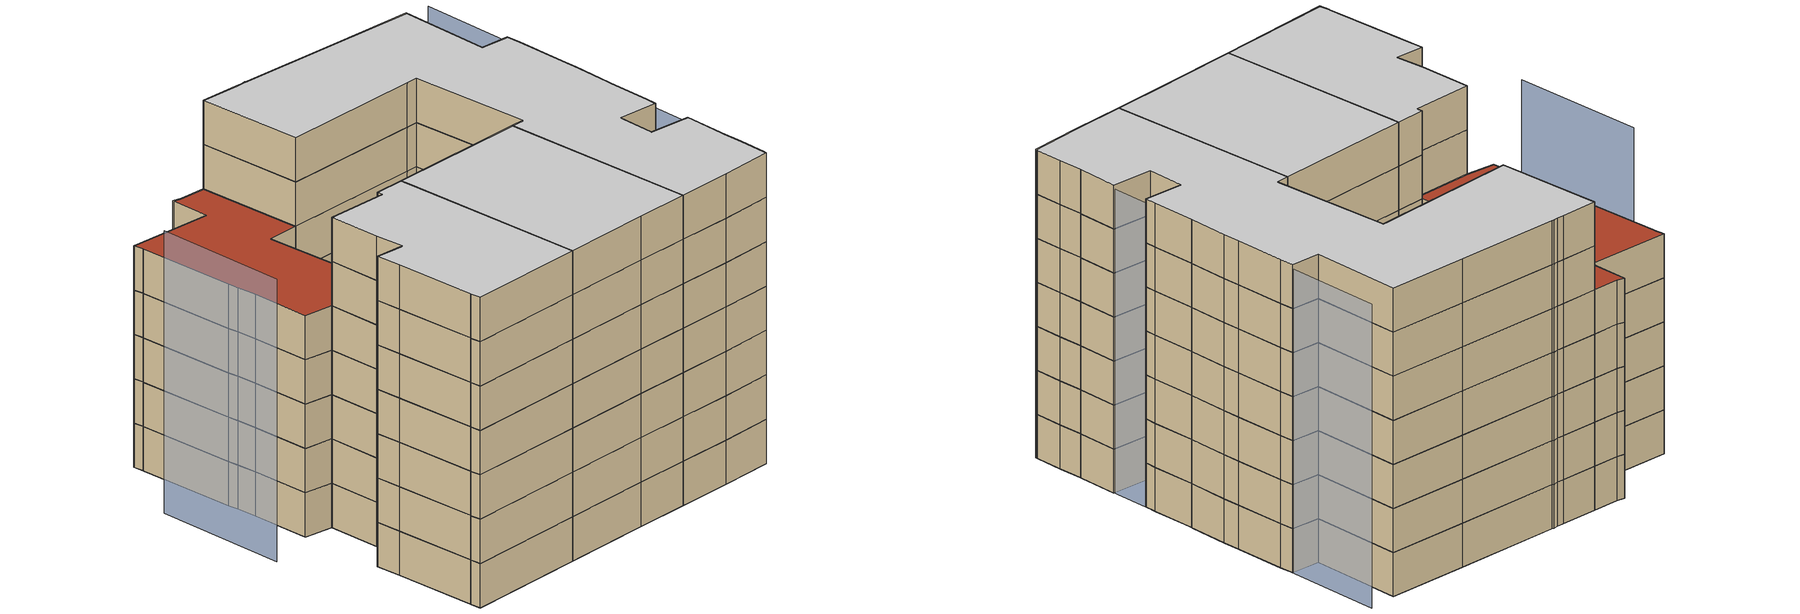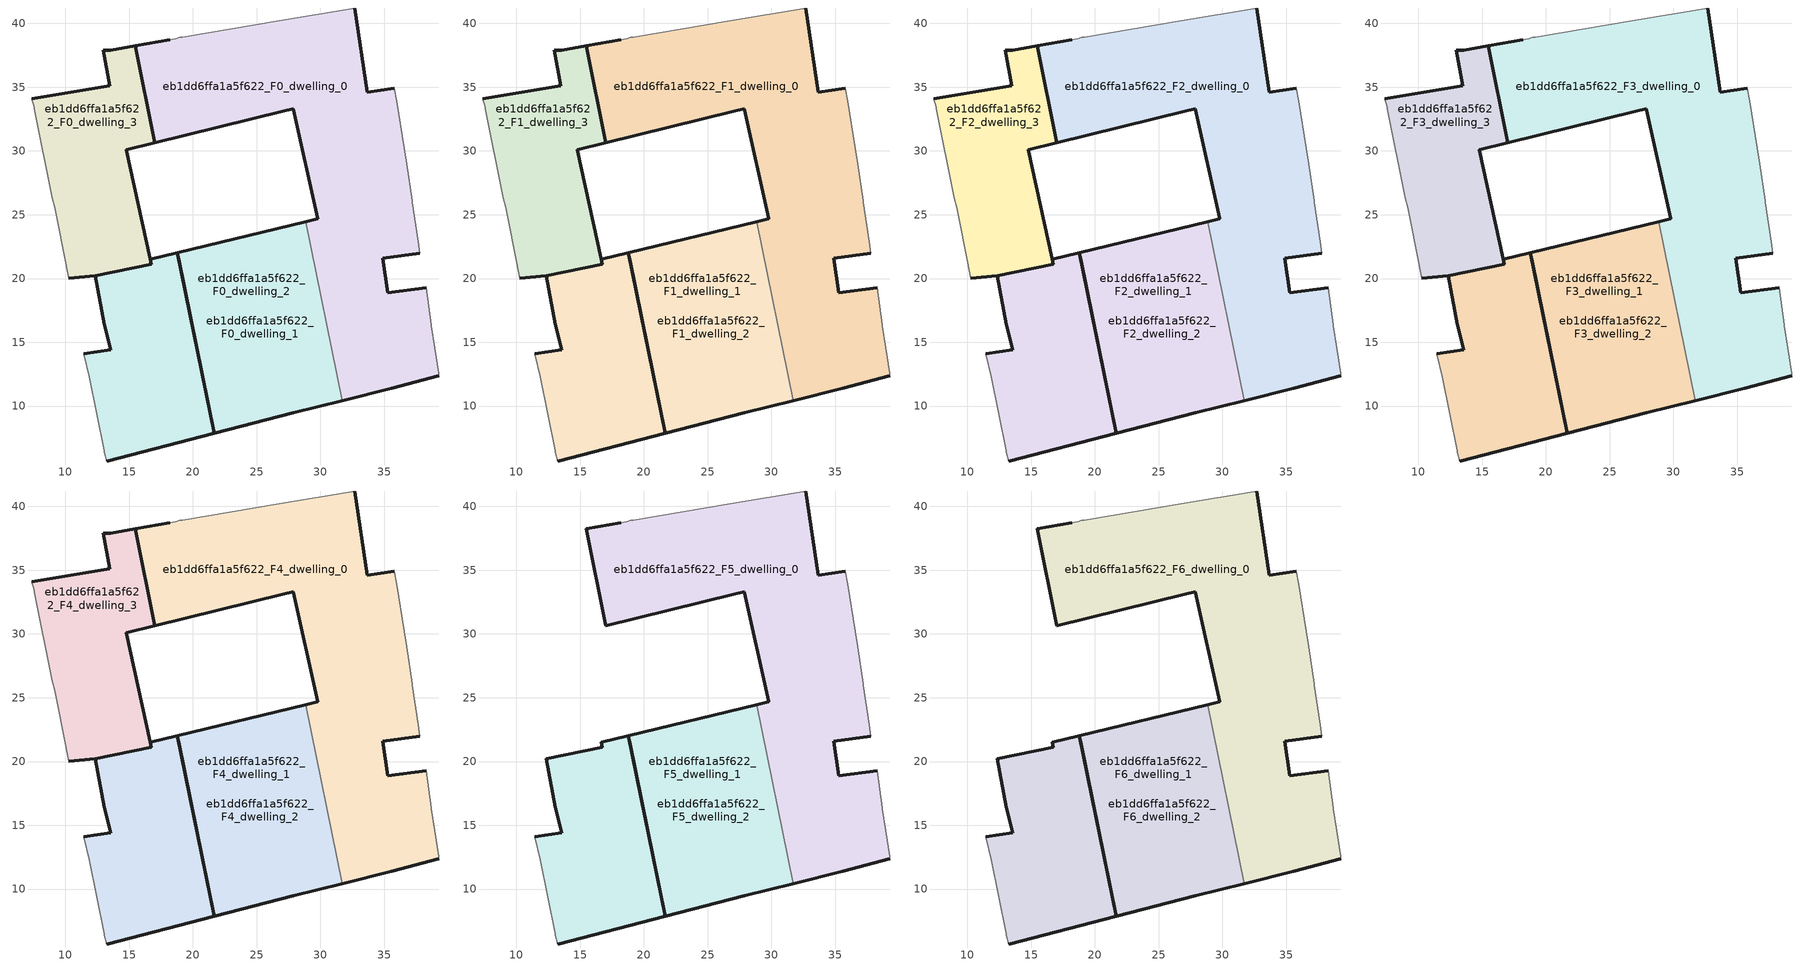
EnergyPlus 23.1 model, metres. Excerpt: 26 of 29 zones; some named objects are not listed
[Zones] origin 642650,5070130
eb1dd6ffa1a5f622_F0_dwelling_0
 floor ground (EU_floor_Construction): 39.28,12.39 39.28,12.59 38.98,14.59 38.68,16.29 38.68,16.39 38.28,19.29 35.28,18.89 34.88,21.6 37.78,22 37.68,22.9 37.18,26 37.18,26.1 36.78,29 36.58,30.2 35.98,33.9 35.79,34.91 33.68,34.61 32.68,41.21 26.78,40.21 19.17,38.91 18.97,38.91 18.67,38.81 18.17,38.71 15.46,38.24 17.02,30.66 27.06,33.11 27.88,33.31 29.78,24.7 28.83,24.47 31.71,10.43 35.58,11.39 z0
 wall outside (EU_wall_Construction): 37.78,22 34.88,21.6 35.28,18.89 38.28,19.29 / 39.28,12.39 35.58,11.39 31.71,10.43 / 28.83,24.47 29.78,24.7 27.88,33.31 27.06,33.11 17.02,30.66 15.46,38.24 18.17,38.71 / 32.68,41.21 33.68,34.61 35.79,34.91 z0:3
 wall adiabatic (EU_wall_Construction): 38.28,19.29 38.68,16.39 38.68,16.29 38.98,14.59 39.28,12.59 39.28,12.39 / 18.17,38.71 18.67,38.81 18.97,38.91 19.17,38.91 26.78,40.21 32.68,41.21 / 35.79,34.91 35.98,33.9 36.58,30.2 36.78,29 37.18,26.1 37.18,26 37.68,22.9 37.78,22 z0:3
 wall to eb1dd6ffa1a5f622_F0_dwelling_1 (EU_wall_Construction): 31.71,10.43 28.83,24.47 z0:3
eb1dd6ffa1a5f622_F0_dwelling_1
 floor ground (EU_floor_Construction): 31.71,10.43 28.83,24.47 18.78,22.02 18.88,21.54 21.68,7.88 27.87,9.49 z0; 21.68,7.88 18.88,21.54 18.78,22.02 z0; 21.68,7.88 18.78,22.02 16.67,21.5 16.75,21.1 12.36,20.2 13.06,16.4 13.56,14.4 11.46,14.1 11.86,12.3 13.06,6.49 13.06,6.39 13.26,5.69 z0
 wall outside (EU_wall_Construction): 31.71,10.43 27.87,9.49 21.68,7.88 18.79,22.02 28.83,24.47 z0:3
eb1dd6ffa1a5f622_F0_dwelling_2
 floor ground (EU_floor_Construction): 31.71,10.43 28.83,24.47 18.78,22.02 18.88,21.54 21.68,7.88 27.87,9.49 z0; 21.68,7.88 18.88,21.54 18.78,22.02 z0; 21.68,7.88 18.78,22.02 16.67,21.5 16.75,21.1 12.36,20.2 13.06,16.4 13.56,14.4 11.46,14.1 11.86,12.3 13.06,6.49 13.06,6.39 13.26,5.69 z0
 wall outside (EU_wall_Construction): 11.46,14.1 13.56,14.4 13.06,16.4 12.36,20.2 16.76,21.1 16.67,21.5 18.79,22.02 18.88,21.54 21.68,7.88 13.26,5.69 z0:3
 wall adiabatic (EU_wall_Construction): 13.26,5.69 13.06,6.39 13.06,6.49 11.86,12.3 11.46,14.1 z0:3
eb1dd6ffa1a5f622_F0_dwelling_3
 floor ground (EU_floor_Construction): 16.76,21.1 16.67,21.5 16.67,21.51 14.77,30.11 17.02,30.66 15.46,38.24 13.57,37.91 12.97,37.91 13.47,35.11 7.36,34.11 7.56,33.41 7.56,33.31 8.96,26.31 9.16,25.61 9.46,24.21 10.26,20 12.36,20.2 16.75,21.1 z0
 wall outside (EU_wall_Construction): 7.36,34.11 13.47,35.11 12.97,37.91 13.57,37.91 15.46,38.24 17.02,30.66 14.77,30.11 16.67,21.51 16.67,21.5 16.76,21.1 16.75,21.1 12.36,20.2 10.26,20 z0:3
 wall adiabatic (EU_wall_Construction): 10.26,20 9.46,24.21 9.16,25.61 8.96,26.31 7.56,33.31 7.56,33.41 7.36,34.11 z0:3
eb1dd6ffa1a5f622_F1_dwelling_0
 floor to eb1dd6ffa1a5f622_F0_dwelling_0 (EU_floor_Construction): 39.28,12.39 39.28,12.59 38.98,14.59 38.68,16.29 38.68,16.39 38.28,19.29 35.28,18.89 34.88,21.6 37.78,22 37.68,22.9 37.18,26 37.18,26.1 36.78,29 36.58,30.2 35.98,33.9 35.78,34.91 33.68,34.61 32.68,41.21 26.78,40.21 19.17,38.91 18.97,38.91 18.67,38.81 18.17,38.71 15.46,38.24 17.02,30.66 27.06,33.11 27.88,33.31 29.78,24.7 28.83,24.47 31.71,10.43 35.58,11.39 z3
 wall outside (EU_wall_Construction): 37.78,22 34.88,21.6 35.28,18.89 38.28,19.29 / 39.28,12.39 35.58,11.39 31.71,10.43 / 28.83,24.47 29.78,24.7 27.88,33.31 27.06,33.11 17.02,30.66 15.46,38.24 18.17,38.71 / 32.68,41.21 33.68,34.61 35.79,34.91 z3:6
 wall adiabatic (EU_wall_Construction): 38.28,19.29 38.68,16.39 38.68,16.29 38.98,14.59 39.28,12.59 39.28,12.39 / 18.17,38.71 18.67,38.81 18.97,38.91 19.17,38.91 26.78,40.21 32.68,41.21 / 35.79,34.91 35.98,33.9 36.58,30.2 36.78,29 37.18,26.1 37.18,26 37.68,22.9 37.78,22 z3:6
 wall to eb1dd6ffa1a5f622_F1_dwelling_1 (EU_wall_Construction): 31.71,10.43 28.83,24.47 z3:6
eb1dd6ffa1a5f622_F1_dwelling_1
 floor outside (EU_floor_Construction): 31.71,10.43 28.83,24.47 18.78,22.02 18.88,21.54 21.68,7.88 27.87,9.49 z3; 21.68,7.88 18.78,22.02 16.67,21.5 16.75,21.1 12.36,20.2 13.06,16.4 13.56,14.4 11.46,14.1 11.86,12.3 13.06,6.49 13.06,6.39 13.26,5.69 z3; 21.68,7.88 18.88,21.54 18.78,22.02 z3
 wall outside (EU_wall_Construction): 31.71,10.43 27.87,9.49 21.68,7.88 18.79,22.02 28.83,24.47 z3:6
eb1dd6ffa1a5f622_F1_dwelling_2
 floor to eb1dd6ffa1a5f622_F0_dwelling_2 (EU_floor_Construction): 31.71,10.43 28.83,24.47 18.78,22.02 18.88,21.54 21.68,7.88 27.87,9.49 z3; 21.68,7.88 18.88,21.54 18.78,22.02 z3; 21.68,7.88 18.78,22.02 16.67,21.5 16.75,21.1 12.36,20.2 13.06,16.4 13.56,14.4 11.46,14.1 11.86,12.3 13.06,6.49 13.06,6.39 13.26,5.69 z3
 wall outside (EU_wall_Construction): 11.46,14.1 13.56,14.4 13.06,16.4 12.36,20.2 16.76,21.1 16.67,21.5 18.79,22.02 18.88,21.54 21.68,7.88 13.26,5.69 z3:6
 wall adiabatic (EU_wall_Construction): 13.26,5.69 13.06,6.39 13.06,6.49 11.86,12.3 11.46,14.1 z3:6
eb1dd6ffa1a5f622_F1_dwelling_3
 floor to eb1dd6ffa1a5f622_F0_dwelling_3 (EU_floor_Construction): 16.67,21.5 16.67,21.51 14.77,30.11 17.02,30.66 15.46,38.24 13.57,37.91 12.97,37.91 13.47,35.11 7.36,34.11 7.56,33.41 7.56,33.31 8.96,26.31 9.16,25.61 9.46,24.21 10.26,20 12.36,20.2 16.75,21.1 z3
 wall outside (EU_wall_Construction): 7.36,34.11 13.47,35.11 12.97,37.91 13.57,37.91 15.46,38.24 17.02,30.66 14.77,30.11 16.67,21.51 16.67,21.5 16.76,21.1 16.75,21.1 12.36,20.2 10.26,20 z3:6
 wall adiabatic (EU_wall_Construction): 10.26,20 9.46,24.21 9.16,25.61 8.96,26.31 7.56,33.31 7.56,33.41 7.36,34.11 z3:6
eb1dd6ffa1a5f622_F2_dwelling_0
 floor to eb1dd6ffa1a5f622_F1_dwelling_0 (EU_floor_Construction): 39.28,12.39 39.28,12.59 38.98,14.59 38.68,16.29 38.68,16.39 38.28,19.29 35.28,18.89 34.88,21.6 37.78,22 37.68,22.9 37.18,26 37.18,26.1 36.78,29 36.58,30.2 35.98,33.9 35.78,34.91 33.68,34.61 32.68,41.21 26.78,40.21 19.17,38.91 18.97,38.91 18.67,38.81 18.17,38.71 15.46,38.24 17.02,30.66 27.06,33.11 27.88,33.31 29.78,24.7 28.83,24.47 31.71,10.43 35.58,11.39 z6
 wall outside (EU_wall_Construction): 37.78,22 34.88,21.6 35.28,18.89 38.28,19.29 / 39.28,12.39 35.58,11.39 31.71,10.43 / 28.83,24.47 29.78,24.7 27.88,33.31 27.06,33.11 17.02,30.66 15.46,38.24 18.17,38.71 / 32.68,41.21 33.68,34.61 35.79,34.91 z6:9
 wall adiabatic (EU_wall_Construction): 38.28,19.29 38.68,16.39 38.68,16.29 38.98,14.59 39.28,12.59 39.28,12.39 / 18.17,38.71 18.67,38.81 18.97,38.91 19.17,38.91 26.78,40.21 32.68,41.21 / 35.79,34.91 35.98,33.9 36.58,30.2 36.78,29 37.18,26.1 37.18,26 37.68,22.9 37.78,22 z6:9
 wall to eb1dd6ffa1a5f622_F2_dwelling_1 (EU_wall_Construction): 31.71,10.43 28.83,24.47 z6:9
eb1dd6ffa1a5f622_F2_dwelling_1
 floor outside (EU_floor_Construction): 31.71,10.43 28.83,24.47 18.78,22.02 18.88,21.54 21.68,7.88 27.87,9.49 z6; 21.68,7.88 18.78,22.02 16.67,21.5 16.75,21.1 12.36,20.2 13.06,16.4 13.56,14.4 11.46,14.1 11.86,12.3 13.06,6.49 13.06,6.39 13.26,5.69 z6; 21.68,7.88 18.88,21.54 18.78,22.02 z6
 wall outside (EU_wall_Construction): 31.71,10.43 27.87,9.49 21.68,7.88 18.79,22.02 28.83,24.47 z6:9
eb1dd6ffa1a5f622_F2_dwelling_2
 floor to eb1dd6ffa1a5f622_F1_dwelling_2 (EU_floor_Construction): 31.71,10.43 28.83,24.47 18.78,22.02 18.88,21.54 21.68,7.88 27.87,9.49 z6; 21.68,7.88 18.88,21.54 18.78,22.02 z6; 21.68,7.88 18.78,22.02 16.67,21.5 16.75,21.1 12.36,20.2 13.06,16.4 13.56,14.4 11.46,14.1 11.86,12.3 13.06,6.49 13.06,6.39 13.26,5.69 z6
 wall outside (EU_wall_Construction): 11.46,14.1 13.56,14.4 13.06,16.4 12.36,20.2 16.76,21.1 16.67,21.5 18.79,22.02 18.88,21.54 21.68,7.88 13.26,5.69 z6:9
 wall adiabatic (EU_wall_Construction): 13.26,5.69 13.06,6.39 13.06,6.49 11.86,12.3 11.46,14.1 z6:9
eb1dd6ffa1a5f622_F2_dwelling_3
 floor to eb1dd6ffa1a5f622_F1_dwelling_3 (EU_floor_Construction): 16.67,21.5 16.67,21.51 14.77,30.11 17.02,30.66 15.46,38.24 13.57,37.91 12.97,37.91 13.47,35.11 7.36,34.11 7.56,33.41 7.56,33.31 8.96,26.31 9.16,25.61 9.46,24.21 10.26,20 12.36,20.2 16.75,21.1 z6
 wall outside (EU_wall_Construction): 7.36,34.11 13.47,35.11 12.97,37.91 13.57,37.91 15.46,38.24 17.02,30.66 14.77,30.11 16.67,21.51 16.67,21.5 16.76,21.1 16.75,21.1 12.36,20.2 10.26,20 z6:9
 wall adiabatic (EU_wall_Construction): 10.26,20 9.46,24.21 9.16,25.61 8.96,26.31 7.56,33.31 7.56,33.41 7.36,34.11 z6:9
eb1dd6ffa1a5f622_F3_dwelling_0
 floor to eb1dd6ffa1a5f622_F2_dwelling_0 (EU_floor_Construction): 39.28,12.39 39.28,12.59 38.98,14.59 38.68,16.29 38.68,16.39 38.28,19.29 35.28,18.89 34.88,21.6 37.78,22 37.68,22.9 37.18,26 37.18,26.1 36.78,29 36.58,30.2 35.98,33.9 35.78,34.91 33.68,34.61 32.68,41.21 26.78,40.21 19.17,38.91 18.97,38.91 18.67,38.81 18.17,38.71 15.46,38.24 17.02,30.66 27.06,33.11 27.88,33.31 29.78,24.7 28.83,24.47 31.71,10.43 35.58,11.39 z9
 wall outside (EU_wall_Construction): 37.78,22 34.88,21.6 35.28,18.89 38.28,19.29 / 39.28,12.39 35.58,11.39 31.71,10.43 / 28.83,24.47 29.78,24.7 27.88,33.31 27.06,33.11 17.02,30.66 15.46,38.24 18.17,38.71 / 32.68,41.21 33.68,34.61 35.79,34.91 z9:12
 wall adiabatic (EU_wall_Construction): 38.28,19.29 38.68,16.39 38.68,16.29 38.98,14.59 39.28,12.59 39.28,12.39 / 18.17,38.71 18.67,38.81 18.97,38.91 19.17,38.91 26.78,40.21 32.68,41.21 / 35.79,34.91 35.98,33.9 36.58,30.2 36.78,29 37.18,26.1 37.18,26 37.68,22.9 37.78,22 z9:12
 wall to eb1dd6ffa1a5f622_F3_dwelling_1 (EU_wall_Construction): 31.71,10.43 28.83,24.47 z9:12
eb1dd6ffa1a5f622_F3_dwelling_1
 floor outside (EU_floor_Construction): 31.71,10.43 28.83,24.47 18.78,22.02 18.88,21.54 21.68,7.88 27.87,9.49 z9; 21.68,7.88 18.78,22.02 16.67,21.5 16.75,21.1 12.36,20.2 13.06,16.4 13.56,14.4 11.46,14.1 11.86,12.3 13.06,6.49 13.06,6.39 13.26,5.69 z9; 21.68,7.88 18.88,21.54 18.78,22.02 z9
 wall outside (EU_wall_Construction): 31.71,10.43 27.87,9.49 21.68,7.88 18.79,22.02 28.83,24.47 z9:12
eb1dd6ffa1a5f622_F3_dwelling_2
 floor to eb1dd6ffa1a5f622_F2_dwelling_2 (EU_floor_Construction): 31.71,10.43 28.83,24.47 18.78,22.02 18.88,21.54 21.68,7.88 27.87,9.49 z9; 21.68,7.88 18.88,21.54 18.78,22.02 z9; 21.68,7.88 18.78,22.02 16.67,21.5 16.75,21.1 12.36,20.2 13.06,16.4 13.56,14.4 11.46,14.1 11.86,12.3 13.06,6.49 13.06,6.39 13.26,5.69 z9
 wall outside (EU_wall_Construction): 11.46,14.1 13.56,14.4 13.06,16.4 12.36,20.2 16.76,21.1 16.67,21.5 18.79,22.02 18.88,21.54 21.68,7.88 13.26,5.69 z9:12
 wall adiabatic (EU_wall_Construction): 13.26,5.69 13.06,6.39 13.06,6.49 11.86,12.3 11.46,14.1 z9:12
eb1dd6ffa1a5f622_F3_dwelling_3
 floor to eb1dd6ffa1a5f622_F2_dwelling_3 (EU_floor_Construction): 16.67,21.5 16.67,21.51 14.77,30.11 17.02,30.66 15.46,38.24 13.57,37.91 12.97,37.91 13.47,35.11 7.36,34.11 7.56,33.41 7.56,33.31 8.96,26.31 9.16,25.61 9.46,24.21 10.26,20 12.36,20.2 16.75,21.1 z9
 wall outside (EU_wall_Construction): 7.36,34.11 13.47,35.11 12.97,37.91 13.57,37.91 15.46,38.24 17.02,30.66 14.77,30.11 16.67,21.51 16.67,21.5 16.76,21.1 16.75,21.1 12.36,20.2 10.26,20 z9:12
 wall adiabatic (EU_wall_Construction): 10.26,20 9.46,24.21 9.16,25.61 8.96,26.31 7.56,33.31 7.56,33.41 7.36,34.11 z9:12
eb1dd6ffa1a5f622_F4_dwelling_0
 floor to eb1dd6ffa1a5f622_F3_dwelling_0 (EU_floor_Construction): 39.28,12.39 39.28,12.59 38.98,14.59 38.68,16.29 38.68,16.39 38.28,19.29 35.28,18.89 34.88,21.6 37.78,22 37.68,22.9 37.18,26 37.18,26.1 36.78,29 36.58,30.2 35.98,33.9 35.78,34.91 33.68,34.61 32.68,41.21 26.78,40.21 19.17,38.91 18.97,38.91 18.67,38.81 18.17,38.71 15.46,38.24 17.02,30.66 27.06,33.11 27.88,33.31 29.78,24.7 28.83,24.47 31.71,10.43 35.58,11.39 z12
 wall outside (EU_wall_Construction): 37.78,22 34.88,21.6 35.28,18.89 38.28,19.29 / 39.28,12.39 35.58,11.39 31.71,10.43 / 28.83,24.47 29.78,24.7 27.88,33.31 27.06,33.11 17.02,30.66 15.46,38.24 18.17,38.71 / 32.68,41.21 33.68,34.61 35.79,34.91 z12:15
 wall adiabatic (EU_wall_Construction): 38.28,19.29 38.68,16.39 38.68,16.29 38.98,14.59 39.28,12.59 39.28,12.39 / 18.17,38.71 18.67,38.81 18.97,38.91 19.17,38.91 26.78,40.21 32.68,41.21 / 35.79,34.91 35.98,33.9 36.58,30.2 36.78,29 37.18,26.1 37.18,26 37.68,22.9 37.78,22 z12:15
 wall to eb1dd6ffa1a5f622_F4_dwelling_1 (EU_wall_Construction): 31.71,10.43 28.83,24.47 z12:15
eb1dd6ffa1a5f622_F4_dwelling_1
 floor outside (EU_floor_Construction): 31.71,10.43 28.83,24.47 18.78,22.02 18.88,21.54 21.68,7.88 27.87,9.49 z12; 21.68,7.88 18.78,22.02 16.67,21.5 16.75,21.1 12.36,20.2 13.06,16.4 13.56,14.4 11.46,14.1 11.86,12.3 13.06,6.49 13.06,6.39 13.26,5.69 z12; 21.68,7.88 18.88,21.54 18.78,22.02 z12
 wall outside (EU_wall_Construction): 31.71,10.43 27.87,9.49 21.68,7.88 18.79,22.02 28.83,24.47 z12:15
eb1dd6ffa1a5f622_F4_dwelling_2
 floor to eb1dd6ffa1a5f622_F3_dwelling_2 (EU_floor_Construction): 31.71,10.43 28.83,24.47 18.78,22.02 18.88,21.54 21.68,7.88 27.87,9.49 z12; 21.68,7.88 18.88,21.54 18.78,22.02 z12; 21.68,7.88 18.78,22.02 16.67,21.5 16.75,21.1 12.36,20.2 13.06,16.4 13.56,14.4 11.46,14.1 11.86,12.3 13.06,6.49 13.06,6.39 13.26,5.69 z12
 wall outside (EU_wall_Construction): 11.46,14.1 13.56,14.4 13.06,16.4 12.36,20.2 16.76,21.1 16.67,21.5 18.79,22.02 18.88,21.54 21.68,7.88 13.26,5.69 z12:15
 wall adiabatic (EU_wall_Construction): 13.26,5.69 13.06,6.39 13.06,6.49 11.86,12.3 11.46,14.1 z12:15
eb1dd6ffa1a5f622_F4_dwelling_3
 floor to eb1dd6ffa1a5f622_F3_dwelling_3 (EU_floor_Construction): 16.67,21.5 16.67,21.51 14.77,30.11 17.02,30.66 15.46,38.24 13.57,37.91 12.97,37.91 13.47,35.11 7.36,34.11 7.56,33.41 7.56,33.31 8.96,26.31 9.16,25.61 9.46,24.21 10.26,20 12.36,20.2 16.75,21.1 z12
 wall outside (EU_wall_Construction): 7.36,34.11 13.47,35.11 12.97,37.91 13.57,37.91 15.46,38.24 17.02,30.66 14.77,30.11 16.67,21.51 16.67,21.5 16.76,21.1 16.75,21.1 12.36,20.2 10.26,20 z12:15
 wall adiabatic (EU_wall_Construction): 10.26,20 9.46,24.21 9.16,25.61 8.96,26.31 7.56,33.31 7.56,33.41 7.36,34.11 z12:15
 roof outside (EU_roof_Construction): 15.46,38.24 17.02,30.66 14.77,30.11 16.67,21.51 16.67,21.5 16.76,21.1 16.75,21.1 12.36,20.2 10.26,20 9.46,24.21 9.16,25.61 8.96,26.31 7.56,33.31 7.56,33.41 7.36,34.11 13.47,35.11 12.97,37.91 13.57,37.91 z15
eb1dd6ffa1a5f622_F5_dwelling_0
 floor to eb1dd6ffa1a5f622_F4_dwelling_0 (EU_floor_Construction): 39.28,12.39 39.28,12.59 38.98,14.59 38.68,16.29 38.68,16.39 38.28,19.29 35.28,18.89 34.88,21.6 37.78,22 37.68,22.9 37.18,26 37.18,26.1 36.78,29 36.58,30.2 35.98,33.9 35.78,34.91 33.68,34.61 32.68,41.21 26.78,40.21 19.17,38.91 18.97,38.91 18.67,38.81 18.17,38.71 15.46,38.24 17.02,30.66 27.06,33.11 27.88,33.31 29.78,24.7 28.83,24.47 31.71,10.43 35.58,11.39 z15
 wall outside (EU_wall_Construction): 37.78,22 34.88,21.6 35.28,18.89 38.28,19.29 / 39.28,12.39 35.58,11.39 31.71,10.43 / 28.83,24.47 29.78,24.7 27.88,33.31 27.06,33.11 17.02,30.66 15.46,38.24 18.17,38.71 / 32.68,41.21 33.68,34.61 35.79,34.91 z15:18
 wall adiabatic (EU_wall_Construction): 38.28,19.29 38.68,16.39 38.68,16.29 38.98,14.59 39.28,12.59 39.28,12.39 / 18.17,38.71 18.67,38.81 18.97,38.91 19.17,38.91 26.78,40.21 32.68,41.21 / 35.79,34.91 35.98,33.9 36.58,30.2 36.78,29 37.18,26.1 37.18,26 37.68,22.9 37.78,22 z15:18
 wall to eb1dd6ffa1a5f622_F5_dwelling_1 (EU_wall_Construction): 31.71,10.43 28.83,24.47 z15:18
eb1dd6ffa1a5f622_F5_dwelling_1
 floor outside (EU_floor_Construction): 31.71,10.43 28.83,24.47 18.78,22.02 18.88,21.54 21.68,7.88 27.87,9.49 z15; 21.68,7.88 18.78,22.02 16.67,21.5 16.75,21.1 12.36,20.2 13.06,16.4 13.56,14.4 11.46,14.1 11.86,12.3 13.06,6.49 13.06,6.39 13.26,5.69 z15; 21.68,7.88 18.88,21.54 18.78,22.02 z15
 wall outside (EU_wall_Construction): 31.71,10.43 27.87,9.49 21.68,7.88 18.79,22.02 28.83,24.47 z15:18
eb1dd6ffa1a5f622_F5_dwelling_2
 floor to eb1dd6ffa1a5f622_F4_dwelling_2 (EU_floor_Construction): 31.71,10.43 28.83,24.47 18.78,22.02 18.88,21.54 21.68,7.88 27.87,9.49 z15; 21.68,7.88 18.88,21.54 18.78,22.02 z15; 21.68,7.88 18.78,22.02 16.67,21.5 16.75,21.1 12.36,20.2 13.06,16.4 13.56,14.4 11.46,14.1 11.86,12.3 13.06,6.49 13.06,6.39 13.26,5.69 z15
 wall outside (EU_wall_Construction): 11.46,14.1 13.56,14.4 13.06,16.4 12.36,20.2 16.76,21.1 16.67,21.5 18.79,22.02 18.88,21.54 21.68,7.88 13.26,5.69 z15:18
 wall adiabatic (EU_wall_Construction): 13.26,5.69 13.06,6.39 13.06,6.49 11.86,12.3 11.46,14.1 z15:18
eb1dd6ffa1a5f622_F6_dwelling_0
 floor to eb1dd6ffa1a5f622_F5_dwelling_0 (EU_floor_Construction): 39.28,12.39 39.28,12.59 38.98,14.59 38.68,16.29 38.68,16.39 38.28,19.29 35.28,18.89 34.88,21.6 37.78,22 37.68,22.9 37.18,26 37.18,26.1 36.78,29 36.58,30.2 35.98,33.9 35.78,34.91 33.68,34.61 32.68,41.21 26.78,40.21 19.17,38.91 18.97,38.91 18.67,38.81 18.17,38.71 15.46,38.24 17.02,30.66 27.06,33.11 27.88,33.31 29.78,24.7 28.83,24.47 31.71,10.43 35.58,11.39 z18
 wall outside (EU_wall_Construction): 37.78,22 34.88,21.6 35.28,18.89 38.28,19.29 / 39.28,12.39 35.58,11.39 31.71,10.43 / 28.83,24.47 29.78,24.7 27.88,33.31 27.06,33.11 17.02,30.66 15.46,38.24 18.17,38.71 / 32.68,41.21 33.68,34.61 35.79,34.91 z18:21
 wall adiabatic (EU_wall_Construction): 38.28,19.29 38.68,16.39 38.68,16.29 38.98,14.59 39.28,12.59 39.28,12.39 / 18.17,38.71 18.67,38.81 18.97,38.91 19.17,38.91 26.78,40.21 32.68,41.21 / 35.79,34.91 35.98,33.9 36.58,30.2 36.78,29 37.18,26.1 37.18,26 37.68,22.9 37.78,22 z18:21
 wall to eb1dd6ffa1a5f622_F6_dwelling_1 (EU_wall_Construction): 31.71,10.43 28.83,24.47 z18:21
 ceiling to eb1dd6ffa1a5f622_F7_dwelling_0 (EU_floor_Construction): 32.68,41.21 33.68,34.61 35.78,34.91 35.98,33.9 36.58,30.2 36.78,29 37.18,26.1 37.18,26 37.68,22.9 37.78,22 34.88,21.6 35.28,18.89 38.28,19.29 38.68,16.39 38.68,16.29 38.98,14.59 39.28,12.59 39.28,12.39 35.58,11.39 31.71,10.43 28.83,24.47 29.78,24.7 27.88,33.31 27.06,33.11 17.02,30.66 15.46,38.24 18.17,38.71 18.67,38.81 18.97,38.91 19.17,38.91 26.78,40.21 z21
eb1dd6ffa1a5f622_F6_dwelling_1
 floor outside (EU_floor_Construction): 31.71,10.43 28.83,24.47 18.78,22.02 18.88,21.54 21.68,7.88 27.87,9.49 z18; 21.68,7.88 18.78,22.02 16.67,21.5 16.75,21.1 12.36,20.2 13.06,16.4 13.56,14.4 11.46,14.1 11.86,12.3 13.06,6.49 13.06,6.39 13.26,5.69 z18; 21.68,7.88 18.88,21.54 18.78,22.02 z18
 wall outside (EU_wall_Construction): 31.71,10.43 27.87,9.49 21.68,7.88 18.79,22.02 28.83,24.47 z18:21
 ceiling to eb1dd6ffa1a5f622_F7_dwelling_2 (EU_floor_Construction): 18.88,21.54 21.68,7.88 18.78,22.02 z21; 18.78,22.02 21.68,7.88 13.26,5.69 13.06,6.39 13.06,6.49 11.86,12.3 11.46,14.1 13.56,14.4 13.06,16.4 12.36,20.2 16.75,21.1 16.67,21.5 z21; 28.83,24.47 31.71,10.43 27.87,9.49 21.68,7.88 18.88,21.54 18.78,22.02 z21
eb1dd6ffa1a5f622_F6_dwelling_2
 floor to eb1dd6ffa1a5f622_F5_dwelling_2 (EU_floor_Construction): 31.71,10.43 28.83,24.47 18.78,22.02 18.88,21.54 21.68,7.88 27.87,9.49 z18; 21.68,7.88 18.88,21.54 18.78,22.02 z18; 21.68,7.88 18.78,22.02 16.67,21.5 16.75,21.1 12.36,20.2 13.06,16.4 13.56,14.4 11.46,14.1 11.86,12.3 13.06,6.49 13.06,6.39 13.26,5.69 z18
 wall outside (EU_wall_Construction): 11.46,14.1 13.56,14.4 13.06,16.4 12.36,20.2 16.76,21.1 16.67,21.5 18.79,22.02 18.88,21.54 21.68,7.88 13.26,5.69 z18:21
 wall adiabatic (EU_wall_Construction): 13.26,5.69 13.06,6.39 13.06,6.49 11.86,12.3 11.46,14.1 z18:21
 ceiling to eb1dd6ffa1a5f622_F7_dwelling_2 (EU_floor_Construction): 18.88,21.54 21.68,7.88 18.78,22.02 z21; 18.78,22.02 21.68,7.88 13.26,5.69 13.06,6.39 13.06,6.49 11.86,12.3 11.46,14.1 13.56,14.4 13.06,16.4 12.36,20.2 16.75,21.1 16.67,21.5 z21; 28.83,24.47 31.71,10.43 27.87,9.49 21.68,7.88 18.88,21.54 18.78,22.02 z21
shading: 5.17,27.75 6.87,18.19 z0:19.1; 39.28,12.39 34.7,41.77 z0:20.7
[Building]
EU S2 Campaign: North Axis=0; Terrain=City; Solar Distribution=FullExterior
[Site:Location]
Lyon-Bron: Latitude=45.75; Longitude=5; Time Zone=1; Elevation=198
[SizingPeriod:WeatherFileDays]
AnnualSizingPeriod: Begin Month=1; Begin Day of Month=1; End Month=12; End Day of Month=31; Day of Week for Start Day=Monday; Use Weather File Daylight Saving Period=No; Use Weather File Rain and Snow Indicators=No
[MATERIAL]
EU_InternalMass_Material: Roughness=MediumRough; Thickness=0.1; Conductivity=1; Density=1800; Specific Heat=900; Thermal Absorptance=0.9; Solar Absorptance=0.7; Visible Absorptance=0.7
[MATERIAL:NOMASS] Roughness=MediumRough; Thermal Absorptance=0.9; Solar Absorptance=0.7; Visible Absorptance=0.7
Name | Thermal Resistance
EU_wall_NoMass | 0.776494
EU_roof_NoMass | 0.486893
EU_floor_NoMass | 0.421597
[CONSTRUCTION]
EU_wall_Construction: EU_wall_NoMass
EU_roof_Construction: EU_roof_NoMass
EU_floor_Construction: EU_floor_NoMass
EU_InternalMass_Construction: EU_InternalMass_Material
[ZONE] Type=1; Multiplier=1; Ceiling Height=autocalculate; Floor Area=autocalculate; Part of Total Floor Area=Yes
Name | Volume
eb1dd6ffa1a5f622_F0_dwelling_0 | 904.759
eb1dd6ffa1a5f622_F1_dwelling_0; eb1dd6ffa1a5f622_F2_dwelling_0; eb1dd6ffa1a5f622_F3_dwelling_0; eb1dd6ffa1a5f622_F4_dwelling_0; eb1dd6ffa1a5f622_F5_dwelling_0; eb1dd6ffa1a5f622_F6_dwelling_0 | 904.757
eb1dd6ffa1a5f622_F0_dwelling_1; eb1dd6ffa1a5f622_F1_dwelling_1; eb1dd6ffa1a5f622_F2_dwelling_1; eb1dd6ffa1a5f622_F3_dwelling_1; eb1dd6ffa1a5f622_F4_dwelling_1; eb1dd6ffa1a5f622_F5_dwelling_1; eb1dd6ffa1a5f622_F6_dwelling_1; eb1dd6ffa1a5f622_F0_dwelling_2; eb1dd6ffa1a5f622_F1_dwelling_2; eb1dd6ffa1a5f622_F2_dwelling_2; eb1dd6ffa1a5f622_F3_dwelling_2; eb1dd6ffa1a5f622_F4_dwelling_2; eb1dd6ffa1a5f622_F5_dwelling_2; eb1dd6ffa1a5f622_F6_dwelling_2 | 783.579
eb1dd6ffa1a5f622_F0_dwelling_3 | 336.864
eb1dd6ffa1a5f622_F1_dwelling_3; eb1dd6ffa1a5f622_F2_dwelling_3; eb1dd6ffa1a5f622_F3_dwelling_3; eb1dd6ffa1a5f622_F4_dwelling_3 | 336.866
[INTERNALMASS] Construction=EU_InternalMass_Construction
Name | Zone or ZoneList | Surface Area
eb1dd6ffa1a5f622_F0_dwelling_0_EU_InternalMass | eb1dd6ffa1a5f622_F0_dwelling_0 | 301.586
eb1dd6ffa1a5f622_F0_dwelling_1_EU_InternalMass | eb1dd6ffa1a5f622_F0_dwelling_1 | 148.459
eb1dd6ffa1a5f622_F0_dwelling_2_EU_InternalMass | eb1dd6ffa1a5f622_F0_dwelling_2 | 112.738
eb1dd6ffa1a5f622_F0_dwelling_3_EU_InternalMass | eb1dd6ffa1a5f622_F0_dwelling_3 | 112.288
eb1dd6ffa1a5f622_F1_dwelling_0_EU_InternalMass | eb1dd6ffa1a5f622_F1_dwelling_0 | 301.586
eb1dd6ffa1a5f622_F1_dwelling_1_EU_InternalMass | eb1dd6ffa1a5f622_F1_dwelling_1 | 148.459
eb1dd6ffa1a5f622_F1_dwelling_2_EU_InternalMass | eb1dd6ffa1a5f622_F1_dwelling_2 | 112.738
eb1dd6ffa1a5f622_F1_dwelling_3_EU_InternalMass | eb1dd6ffa1a5f622_F1_dwelling_3 | 112.288
eb1dd6ffa1a5f622_F2_dwelling_0_EU_InternalMass | eb1dd6ffa1a5f622_F2_dwelling_0 | 301.586
eb1dd6ffa1a5f622_F2_dwelling_1_EU_InternalMass | eb1dd6ffa1a5f622_F2_dwelling_1 | 148.459
eb1dd6ffa1a5f622_F2_dwelling_2_EU_InternalMass | eb1dd6ffa1a5f622_F2_dwelling_2 | 112.738
eb1dd6ffa1a5f622_F2_dwelling_3_EU_InternalMass | eb1dd6ffa1a5f622_F2_dwelling_3 | 112.288
eb1dd6ffa1a5f622_F3_dwelling_0_EU_InternalMass | eb1dd6ffa1a5f622_F3_dwelling_0 | 301.586
eb1dd6ffa1a5f622_F3_dwelling_1_EU_InternalMass | eb1dd6ffa1a5f622_F3_dwelling_1 | 148.459
eb1dd6ffa1a5f622_F3_dwelling_2_EU_InternalMass | eb1dd6ffa1a5f622_F3_dwelling_2 | 112.738
eb1dd6ffa1a5f622_F3_dwelling_3_EU_InternalMass | eb1dd6ffa1a5f622_F3_dwelling_3 | 112.288
eb1dd6ffa1a5f622_F4_dwelling_0_EU_InternalMass | eb1dd6ffa1a5f622_F4_dwelling_0 | 301.586
eb1dd6ffa1a5f622_F4_dwelling_1_EU_InternalMass | eb1dd6ffa1a5f622_F4_dwelling_1 | 148.459
eb1dd6ffa1a5f622_F4_dwelling_2_EU_InternalMass | eb1dd6ffa1a5f622_F4_dwelling_2 | 112.738
eb1dd6ffa1a5f622_F4_dwelling_3_EU_InternalMass | eb1dd6ffa1a5f622_F4_dwelling_3 | 112.288
eb1dd6ffa1a5f622_F5_dwelling_0_EU_InternalMass | eb1dd6ffa1a5f622_F5_dwelling_0 | 226.046
eb1dd6ffa1a5f622_F5_dwelling_1_EU_InternalMass | eb1dd6ffa1a5f622_F5_dwelling_1 | 224.189
eb1dd6ffa1a5f622_F5_dwelling_2_EU_InternalMass | eb1dd6ffa1a5f622_F5_dwelling_2 | 224.823
eb1dd6ffa1a5f622_F6_dwelling_0_EU_InternalMass | eb1dd6ffa1a5f622_F6_dwelling_0 | 226.046
eb1dd6ffa1a5f622_F6_dwelling_1_EU_InternalMass | eb1dd6ffa1a5f622_F6_dwelling_1 | 224.189
eb1dd6ffa1a5f622_F6_dwelling_2_EU_InternalMass | eb1dd6ffa1a5f622_F6_dwelling_2 | 224.823
[OTHEREQUIPMENT] Fuel Type=Electricity; Design Level Calculation Method=Watts/Area; Power per Zone Floor Area=1; Fraction Latent=0; Fraction Radiant=0; Fraction Lost=0; Carbon Dioxide Generation Rate=0; EndUse Subcategory=EU_Step8_InternalGains
Name | Zone or ZoneList or Space or SpaceList | Schedule
EU_Step8_InternalGain_eb1dd6ffa1a5f622_F0_dwelling_0_f000 | eb1dd6ffa1a5f622_F0_dwelling_0 | EU_Step8_GainSchedule_eb1dd6ffa1a5f622_F0_dwelling_0_f000
EU_Step8_InternalGain_eb1dd6ffa1a5f622_F0_dwelling_1_f000 | eb1dd6ffa1a5f622_F0_dwelling_1 | EU_Step8_GainSchedule_eb1dd6ffa1a5f622_F0_dwelling_1_f000
EU_Step8_InternalGain_eb1dd6ffa1a5f622_F0_dwelling_2_f000 | eb1dd6ffa1a5f622_F0_dwelling_2 | EU_Step8_GainSchedule_eb1dd6ffa1a5f622_F0_dwelling_2_f000
EU_Step8_InternalGain_eb1dd6ffa1a5f622_F0_dwelling_3_f000 | eb1dd6ffa1a5f622_F0_dwelling_3 | EU_Step8_GainSchedule_eb1dd6ffa1a5f622_F0_dwelling_3_f000
EU_Step8_InternalGain_eb1dd6ffa1a5f622_F1_dwelling_0_f000 | eb1dd6ffa1a5f622_F1_dwelling_0 | EU_Step8_GainSchedule_eb1dd6ffa1a5f622_F1_dwelling_0_f000
EU_Step8_InternalGain_eb1dd6ffa1a5f622_F1_dwelling_1_f000 | eb1dd6ffa1a5f622_F1_dwelling_1 | EU_Step8_GainSchedule_eb1dd6ffa1a5f622_F1_dwelling_1_f000
EU_Step8_InternalGain_eb1dd6ffa1a5f622_F1_dwelling_2_f000 | eb1dd6ffa1a5f622_F1_dwelling_2 | EU_Step8_GainSchedule_eb1dd6ffa1a5f622_F1_dwelling_2_f000
EU_Step8_InternalGain_eb1dd6ffa1a5f622_F1_dwelling_3_f000 | eb1dd6ffa1a5f622_F1_dwelling_3 | EU_Step8_GainSchedule_eb1dd6ffa1a5f622_F1_dwelling_3_f000
EU_Step8_InternalGain_eb1dd6ffa1a5f622_F2_dwelling_0_f000 | eb1dd6ffa1a5f622_F2_dwelling_0 | EU_Step8_GainSchedule_eb1dd6ffa1a5f622_F2_dwelling_0_f000
EU_Step8_InternalGain_eb1dd6ffa1a5f622_F2_dwelling_1_f000 | eb1dd6ffa1a5f622_F2_dwelling_1 | EU_Step8_GainSchedule_eb1dd6ffa1a5f622_F2_dwelling_1_f000
EU_Step8_InternalGain_eb1dd6ffa1a5f622_F2_dwelling_2_f000 | eb1dd6ffa1a5f622_F2_dwelling_2 | EU_Step8_GainSchedule_eb1dd6ffa1a5f622_F2_dwelling_2_f000
EU_Step8_InternalGain_eb1dd6ffa1a5f622_F2_dwelling_3_f000 | eb1dd6ffa1a5f622_F2_dwelling_3 | EU_Step8_GainSchedule_eb1dd6ffa1a5f622_F2_dwelling_3_f000
EU_Step8_InternalGain_eb1dd6ffa1a5f622_F3_dwelling_0_f000 | eb1dd6ffa1a5f622_F3_dwelling_0 | EU_Step8_GainSchedule_eb1dd6ffa1a5f622_F3_dwelling_0_f000
EU_Step8_InternalGain_eb1dd6ffa1a5f622_F3_dwelling_1_f000 | eb1dd6ffa1a5f622_F3_dwelling_1 | EU_Step8_GainSchedule_eb1dd6ffa1a5f622_F3_dwelling_1_f000
EU_Step8_InternalGain_eb1dd6ffa1a5f622_F3_dwelling_2_f000 | eb1dd6ffa1a5f622_F3_dwelling_2 | EU_Step8_GainSchedule_eb1dd6ffa1a5f622_F3_dwelling_2_f000
EU_Step8_InternalGain_eb1dd6ffa1a5f622_F3_dwelling_3_f000 | eb1dd6ffa1a5f622_F3_dwelling_3 | EU_Step8_GainSchedule_eb1dd6ffa1a5f622_F3_dwelling_3_f000
EU_Step8_InternalGain_eb1dd6ffa1a5f622_F4_dwelling_0_f000 | eb1dd6ffa1a5f622_F4_dwelling_0 | EU_Step8_GainSchedule_eb1dd6ffa1a5f622_F4_dwelling_0_f000
EU_Step8_InternalGain_eb1dd6ffa1a5f622_F4_dwelling_1_f000 | eb1dd6ffa1a5f622_F4_dwelling_1 | EU_Step8_GainSchedule_eb1dd6ffa1a5f622_F4_dwelling_1_f000
EU_Step8_InternalGain_eb1dd6ffa1a5f622_F4_dwelling_2_f000 | eb1dd6ffa1a5f622_F4_dwelling_2 | EU_Step8_GainSchedule_eb1dd6ffa1a5f622_F4_dwelling_2_f000
EU_Step8_InternalGain_eb1dd6ffa1a5f622_F4_dwelling_3_f000 | eb1dd6ffa1a5f622_F4_dwelling_3 | EU_Step8_GainSchedule_eb1dd6ffa1a5f622_F4_dwelling_3_f000
EU_Step8_InternalGain_eb1dd6ffa1a5f622_F5_dwelling_0_f000 | eb1dd6ffa1a5f622_F5_dwelling_0 | EU_Step8_GainSchedule_eb1dd6ffa1a5f622_F5_dwelling_0_f000
EU_Step8_InternalGain_eb1dd6ffa1a5f622_F5_dwelling_1_f000 | eb1dd6ffa1a5f622_F5_dwelling_1 | EU_Step8_GainSchedule_eb1dd6ffa1a5f622_F5_dwelling_1_f000
EU_Step8_InternalGain_eb1dd6ffa1a5f622_F5_dwelling_2_f000 | eb1dd6ffa1a5f622_F5_dwelling_2 | EU_Step8_GainSchedule_eb1dd6ffa1a5f622_F5_dwelling_2_f000
EU_Step8_InternalGain_eb1dd6ffa1a5f622_F6_dwelling_0_f000 | eb1dd6ffa1a5f622_F6_dwelling_0 | EU_Step8_GainSchedule_eb1dd6ffa1a5f622_F6_dwelling_0_f000
EU_Step8_InternalGain_eb1dd6ffa1a5f622_F6_dwelling_1_f000 | eb1dd6ffa1a5f622_F6_dwelling_1 | EU_Step8_GainSchedule_eb1dd6ffa1a5f622_F6_dwelling_1_f000
EU_Step8_InternalGain_eb1dd6ffa1a5f622_F6_dwelling_2_f000 | eb1dd6ffa1a5f622_F6_dwelling_2 | EU_Step8_GainSchedule_eb1dd6ffa1a5f622_F6_dwelling_2_f000
[ZONEVENTILATION:DESIGNFLOWRATE] Schedule=EU_AlwaysOn; Design Flow Rate Calculation Method=AirChanges/Hour; Air Changes per Hour=0.693814; Ventilation Type=Natural; Fan Pressure Rise=0; Fan Total Efficiency=1; Constant Term Coefficient=1; Temperature Term Coefficient=0; Velocity Term Coefficient=0; Velocity Squared Term Coefficient=0; Minimum Indoor Temperature=-100; Maximum Indoor Temperature=100; Delta Temperature=-100; Minimum Outdoor Temperature=-100; Maximum Outdoor Temperature=100; Maximum Wind Speed=40
Name | Zone or ZoneList or Space or SpaceList
EU_ConstantAir_eb1dd6ffa1a5f622_F0_dwelling_0 | eb1dd6ffa1a5f622_F0_dwelling_0
EU_ConstantAir_eb1dd6ffa1a5f622_F0_dwelling_1 | eb1dd6ffa1a5f622_F0_dwelling_1
EU_ConstantAir_eb1dd6ffa1a5f622_F0_dwelling_2 | eb1dd6ffa1a5f622_F0_dwelling_2
EU_ConstantAir_eb1dd6ffa1a5f622_F0_dwelling_3 | eb1dd6ffa1a5f622_F0_dwelling_3
EU_ConstantAir_eb1dd6ffa1a5f622_F1_dwelling_0 | eb1dd6ffa1a5f622_F1_dwelling_0
EU_ConstantAir_eb1dd6ffa1a5f622_F1_dwelling_1 | eb1dd6ffa1a5f622_F1_dwelling_1
EU_ConstantAir_eb1dd6ffa1a5f622_F1_dwelling_2 | eb1dd6ffa1a5f622_F1_dwelling_2
EU_ConstantAir_eb1dd6ffa1a5f622_F1_dwelling_3 | eb1dd6ffa1a5f622_F1_dwelling_3
EU_ConstantAir_eb1dd6ffa1a5f622_F2_dwelling_0 | eb1dd6ffa1a5f622_F2_dwelling_0
EU_ConstantAir_eb1dd6ffa1a5f622_F2_dwelling_1 | eb1dd6ffa1a5f622_F2_dwelling_1
EU_ConstantAir_eb1dd6ffa1a5f622_F2_dwelling_2 | eb1dd6ffa1a5f622_F2_dwelling_2
EU_ConstantAir_eb1dd6ffa1a5f622_F2_dwelling_3 | eb1dd6ffa1a5f622_F2_dwelling_3
EU_ConstantAir_eb1dd6ffa1a5f622_F3_dwelling_0 | eb1dd6ffa1a5f622_F3_dwelling_0
EU_ConstantAir_eb1dd6ffa1a5f622_F3_dwelling_1 | eb1dd6ffa1a5f622_F3_dwelling_1
EU_ConstantAir_eb1dd6ffa1a5f622_F3_dwelling_2 | eb1dd6ffa1a5f622_F3_dwelling_2
EU_ConstantAir_eb1dd6ffa1a5f622_F3_dwelling_3 | eb1dd6ffa1a5f622_F3_dwelling_3
EU_ConstantAir_eb1dd6ffa1a5f622_F4_dwelling_0 | eb1dd6ffa1a5f622_F4_dwelling_0
EU_ConstantAir_eb1dd6ffa1a5f622_F4_dwelling_1 | eb1dd6ffa1a5f622_F4_dwelling_1
EU_ConstantAir_eb1dd6ffa1a5f622_F4_dwelling_2 | eb1dd6ffa1a5f622_F4_dwelling_2
EU_ConstantAir_eb1dd6ffa1a5f622_F4_dwelling_3 | eb1dd6ffa1a5f622_F4_dwelling_3
EU_ConstantAir_eb1dd6ffa1a5f622_F5_dwelling_0 | eb1dd6ffa1a5f622_F5_dwelling_0
EU_ConstantAir_eb1dd6ffa1a5f622_F5_dwelling_1 | eb1dd6ffa1a5f622_F5_dwelling_1
EU_ConstantAir_eb1dd6ffa1a5f622_F5_dwelling_2 | eb1dd6ffa1a5f622_F5_dwelling_2
EU_ConstantAir_eb1dd6ffa1a5f622_F6_dwelling_0 | eb1dd6ffa1a5f622_F6_dwelling_0
EU_ConstantAir_eb1dd6ffa1a5f622_F6_dwelling_1 | eb1dd6ffa1a5f622_F6_dwelling_1
EU_ConstantAir_eb1dd6ffa1a5f622_F6_dwelling_2 | eb1dd6ffa1a5f622_F6_dwelling_2
[HVACTEMPLATE:THERMOSTAT] Constant Heating Setpoint=20; Constant Cooling Setpoint=50
EU_HeatOnly_eb1dd6ffa1a5f622_F0_dwelling_0; EU_HeatOnly_eb1dd6ffa1a5f622_F0_dwelling_1; EU_HeatOnly_eb1dd6ffa1a5f622_F0_dwelling_2; EU_HeatOnly_eb1dd6ffa1a5f622_F0_dwelling_3; EU_HeatOnly_eb1dd6ffa1a5f622_F1_dwelling_0; EU_HeatOnly_eb1dd6ffa1a5f622_F1_dwelling_1; EU_HeatOnly_eb1dd6ffa1a5f622_F1_dwelling_2; EU_HeatOnly_eb1dd6ffa1a5f622_F1_dwelling_3; EU_HeatOnly_eb1dd6ffa1a5f622_F2_dwelling_0; EU_HeatOnly_eb1dd6ffa1a5f622_F2_dwelling_1; EU_HeatOnly_eb1dd6ffa1a5f622_F2_dwelling_2; EU_HeatOnly_eb1dd6ffa1a5f622_F2_dwelling_3; EU_HeatOnly_eb1dd6ffa1a5f622_F3_dwelling_0; EU_HeatOnly_eb1dd6ffa1a5f622_F3_dwelling_1; EU_HeatOnly_eb1dd6ffa1a5f622_F3_dwelling_2; EU_HeatOnly_eb1dd6ffa1a5f622_F3_dwelling_3; EU_HeatOnly_eb1dd6ffa1a5f622_F4_dwelling_0; EU_HeatOnly_eb1dd6ffa1a5f622_F4_dwelling_1
[HVACTEMPLATE:ZONE:IDEALLOADSAIRSYSTEM] System Availability Schedule=EU_AlwaysOn; Maximum Heating Supply Air Temperature=50; Minimum Cooling Supply Air Temperature=13; Maximum Heating Supply Air Humidity Ratio=0.0156; Minimum Cooling Supply Air Humidity Ratio=0.0077; Heating Limit=NoLimit; Cooling Limit=NoLimit; Heating Availability Schedule=EU_AlwaysOn; Cooling Availability Schedule=EU_CoolingOff; Dehumidification Control Type=ConstantSensibleHeatRatio; Cooling Sensible Heat Ratio=0.7; Dehumidification Setpoint=60; Humidification Control Type=None; Humidification Setpoint=30; Outdoor Air Method=None; Outdoor Air Flow Rate per Person=0.00944; Outdoor Air Flow Rate per Zone Floor Area=0; Outdoor Air Flow Rate per Zone=0; Demand Controlled Ventilation Type=None; Outdoor Air Economizer Type=NoEconomizer; Heat Recovery Type=None; Sensible Heat Recovery Effectiveness=0.7; Latent Heat Recovery Effectiveness=0.65
Name | Template Thermostat
eb1dd6ffa1a5f622_F0_dwelling_0 | EU_HeatOnly_eb1dd6ffa1a5f622_F0_dwelling_0
eb1dd6ffa1a5f622_F0_dwelling_1 | EU_HeatOnly_eb1dd6ffa1a5f622_F0_dwelling_1
eb1dd6ffa1a5f622_F0_dwelling_2 | EU_HeatOnly_eb1dd6ffa1a5f622_F0_dwelling_2
eb1dd6ffa1a5f622_F0_dwelling_3 | EU_HeatOnly_eb1dd6ffa1a5f622_F0_dwelling_3
eb1dd6ffa1a5f622_F1_dwelling_0 | EU_HeatOnly_eb1dd6ffa1a5f622_F1_dwelling_0
eb1dd6ffa1a5f622_F1_dwelling_1 | EU_HeatOnly_eb1dd6ffa1a5f622_F1_dwelling_1
eb1dd6ffa1a5f622_F1_dwelling_2 | EU_HeatOnly_eb1dd6ffa1a5f622_F1_dwelling_2
eb1dd6ffa1a5f622_F1_dwelling_3 | EU_HeatOnly_eb1dd6ffa1a5f622_F1_dwelling_3
eb1dd6ffa1a5f622_F2_dwelling_0 | EU_HeatOnly_eb1dd6ffa1a5f622_F2_dwelling_0
eb1dd6ffa1a5f622_F2_dwelling_1 | EU_HeatOnly_eb1dd6ffa1a5f622_F2_dwelling_1
eb1dd6ffa1a5f622_F2_dwelling_2 | EU_HeatOnly_eb1dd6ffa1a5f622_F2_dwelling_2
eb1dd6ffa1a5f622_F2_dwelling_3 | EU_HeatOnly_eb1dd6ffa1a5f622_F2_dwelling_3
eb1dd6ffa1a5f622_F3_dwelling_0 | EU_HeatOnly_eb1dd6ffa1a5f622_F3_dwelling_0
eb1dd6ffa1a5f622_F3_dwelling_1 | EU_HeatOnly_eb1dd6ffa1a5f622_F3_dwelling_1
eb1dd6ffa1a5f622_F3_dwelling_2 | EU_HeatOnly_eb1dd6ffa1a5f622_F3_dwelling_2
eb1dd6ffa1a5f622_F3_dwelling_3 | EU_HeatOnly_eb1dd6ffa1a5f622_F3_dwelling_3
eb1dd6ffa1a5f622_F4_dwelling_0 | EU_HeatOnly_eb1dd6ffa1a5f622_F4_dwelling_0
eb1dd6ffa1a5f622_F4_dwelling_1 | EU_HeatOnly_eb1dd6ffa1a5f622_F4_dwelling_1
eb1dd6ffa1a5f622_F4_dwelling_2 | EU_HeatOnly_eb1dd6ffa1a5f622_F4_dwelling_2
eb1dd6ffa1a5f622_F4_dwelling_3 | EU_HeatOnly_eb1dd6ffa1a5f622_F4_dwelling_3
eb1dd6ffa1a5f622_F5_dwelling_0 | EU_HeatOnly_eb1dd6ffa1a5f622_F5_dwelling_0
eb1dd6ffa1a5f622_F5_dwelling_1 | EU_HeatOnly_eb1dd6ffa1a5f622_F5_dwelling_1
eb1dd6ffa1a5f622_F5_dwelling_2 | EU_HeatOnly_eb1dd6ffa1a5f622_F5_dwelling_2
eb1dd6ffa1a5f622_F6_dwelling_0 | EU_HeatOnly_eb1dd6ffa1a5f622_F6_dwelling_0
eb1dd6ffa1a5f622_F6_dwelling_1 | EU_HeatOnly_eb1dd6ffa1a5f622_F6_dwelling_1
eb1dd6ffa1a5f622_F6_dwelling_2 | EU_HeatOnly_eb1dd6ffa1a5f622_F6_dwelling_2
[SIZING:ZONE] Zone Cooling Design Supply Air Temperature Input Method=SupplyAirTemperature; Zone Cooling Design Supply Air Temperature=13; Zone Heating Design Supply Air Temperature Input Method=SupplyAirTemperature; Zone Heating Design Supply Air Temperature=50; Zone Cooling Design Supply Air Humidity Ratio=0.008; Zone Heating Design Supply Air Humidity Ratio=0.008; Cooling Design Air Flow Method=DesignDay; Cooling Design Air Flow Rate=0; Cooling Minimum Air Flow per Zone Floor Area=0.000762; Cooling Minimum Air Flow=0; Cooling Minimum Air Flow Fraction=0.2; Heating Design Air Flow Method=DesignDay; Heating Design Air Flow Rate=0; Heating Maximum Air Flow per Zone Floor Area=0.002032; Heating Maximum Air Flow=0.141576; Heating Maximum Air Flow Fraction=0.3; Account for Dedicated Outdoor Air System=No; Dedicated Outdoor Air System Control Strategy=NeutralSupplyAir; Dedicated Outdoor Air Low Setpoint Temperature for Design=autosize; Dedicated Outdoor Air High Setpoint Temperature for Design=autosize; Zone Load Sizing Method=Sensible Load Only No Latent Load; Zone Latent Cooling Design Supply Air Humidity Ratio Input Method=HumidityRatioDifference; Zone Cooling Design Supply Air Humidity Ratio Difference=0.005; Zone Latent Heating Design Supply Air Humidity Ratio Input Method=HumidityRatioDifference; Zone Humidification Design Supply Air Humidity Ratio Difference=0.005
eb1dd6ffa1a5f622_F0_dwelling_0; eb1dd6ffa1a5f622_F0_dwelling_1; eb1dd6ffa1a5f622_F0_dwelling_2; eb1dd6ffa1a5f622_F0_dwelling_3; eb1dd6ffa1a5f622_F1_dwelling_0; eb1dd6ffa1a5f622_F1_dwelling_1; eb1dd6ffa1a5f622_F1_dwelling_2; eb1dd6ffa1a5f622_F1_dwelling_3; eb1dd6ffa1a5f622_F2_dwelling_0; eb1dd6ffa1a5f622_F2_dwelling_1; eb1dd6ffa1a5f622_F2_dwelling_2; eb1dd6ffa1a5f622_F2_dwelling_3; eb1dd6ffa1a5f622_F3_dwelling_0; eb1dd6ffa1a5f622_F3_dwelling_1; eb1dd6ffa1a5f622_F3_dwelling_2; eb1dd6ffa1a5f622_F3_dwelling_3; eb1dd6ffa1a5f622_F4_dwelling_0; eb1dd6ffa1a5f622_F4_dwelling_1; eb1dd6ffa1a5f622_F4_dwelling_2; eb1dd6ffa1a5f622_F4_dwelling_3; eb1dd6ffa1a5f622_F5_dwelling_0; eb1dd6ffa1a5f622_F5_dwelling_1; eb1dd6ffa1a5f622_F5_dwelling_2; eb1dd6ffa1a5f622_F6_dwelling_0; eb1dd6ffa1a5f622_F6_dwelling_1; eb1dd6ffa1a5f622_F6_dwelling_2
[SCHEDULE:CONSTANT]
Name | Hourly Value
EU_AlwaysOn | 1
EU_CoolingOff | 0
[SCHEDULE:FILE] Column Number=1; Rows to Skip at Top=0; Number of Hours of Data=8760; Column Separator=Comma; Interpolate to Timestep=No; Minutes per Item=60; Adjust Schedule for Daylight Savings=Yes
Name | File
EU_Step8_GainSchedule_eb1dd6ffa1a5f622_F0_dwelling_0_f000 | ../../schedules/eb1dd6ffa1a5f622/eb1dd6ffa1a5f622_F0_dwelling_0_f000_gain.csv
EU_Step8_GainSchedule_eb1dd6ffa1a5f622_F0_dwelling_1_f000 | ../../schedules/eb1dd6ffa1a5f622/eb1dd6ffa1a5f622_F0_dwelling_1_f000_gain.csv
EU_Step8_GainSchedule_eb1dd6ffa1a5f622_F0_dwelling_2_f000 | ../../schedules/eb1dd6ffa1a5f622/eb1dd6ffa1a5f622_F0_dwelling_2_f000_gain.csv
EU_Step8_GainSchedule_eb1dd6ffa1a5f622_F0_dwelling_3_f000 | ../../schedules/eb1dd6ffa1a5f622/eb1dd6ffa1a5f622_F0_dwelling_3_f000_gain.csv
EU_Step8_GainSchedule_eb1dd6ffa1a5f622_F1_dwelling_0_f000 | ../../schedules/eb1dd6ffa1a5f622/eb1dd6ffa1a5f622_F1_dwelling_0_f000_gain.csv
EU_Step8_GainSchedule_eb1dd6ffa1a5f622_F1_dwelling_1_f000 | ../../schedules/eb1dd6ffa1a5f622/eb1dd6ffa1a5f622_F1_dwelling_1_f000_gain.csv
EU_Step8_GainSchedule_eb1dd6ffa1a5f622_F1_dwelling_2_f000 | ../../schedules/eb1dd6ffa1a5f622/eb1dd6ffa1a5f622_F1_dwelling_2_f000_gain.csv
EU_Step8_GainSchedule_eb1dd6ffa1a5f622_F1_dwelling_3_f000 | ../../schedules/eb1dd6ffa1a5f622/eb1dd6ffa1a5f622_F1_dwelling_3_f000_gain.csv
EU_Step8_GainSchedule_eb1dd6ffa1a5f622_F2_dwelling_0_f000 | ../../schedules/eb1dd6ffa1a5f622/eb1dd6ffa1a5f622_F2_dwelling_0_f000_gain.csv
EU_Step8_GainSchedule_eb1dd6ffa1a5f622_F2_dwelling_1_f000 | ../../schedules/eb1dd6ffa1a5f622/eb1dd6ffa1a5f622_F2_dwelling_1_f000_gain.csv
EU_Step8_GainSchedule_eb1dd6ffa1a5f622_F2_dwelling_2_f000 | ../../schedules/eb1dd6ffa1a5f622/eb1dd6ffa1a5f622_F2_dwelling_2_f000_gain.csv
EU_Step8_GainSchedule_eb1dd6ffa1a5f622_F2_dwelling_3_f000 | ../../schedules/eb1dd6ffa1a5f622/eb1dd6ffa1a5f622_F2_dwelling_3_f000_gain.csv
EU_Step8_GainSchedule_eb1dd6ffa1a5f622_F3_dwelling_0_f000 | ../../schedules/eb1dd6ffa1a5f622/eb1dd6ffa1a5f622_F3_dwelling_0_f000_gain.csv
EU_Step8_GainSchedule_eb1dd6ffa1a5f622_F3_dwelling_1_f000 | ../../schedules/eb1dd6ffa1a5f622/eb1dd6ffa1a5f622_F3_dwelling_1_f000_gain.csv
EU_Step8_GainSchedule_eb1dd6ffa1a5f622_F3_dwelling_2_f000 | ../../schedules/eb1dd6ffa1a5f622/eb1dd6ffa1a5f622_F3_dwelling_2_f000_gain.csv
EU_Step8_GainSchedule_eb1dd6ffa1a5f622_F3_dwelling_3_f000 | ../../schedules/eb1dd6ffa1a5f622/eb1dd6ffa1a5f622_F3_dwelling_3_f000_gain.csv
EU_Step8_GainSchedule_eb1dd6ffa1a5f622_F4_dwelling_0_f000 | ../../schedules/eb1dd6ffa1a5f622/eb1dd6ffa1a5f622_F4_dwelling_0_f000_gain.csv
EU_Step8_GainSchedule_eb1dd6ffa1a5f622_F4_dwelling_1_f000 | ../../schedules/eb1dd6ffa1a5f622/eb1dd6ffa1a5f622_F4_dwelling_1_f000_gain.csv
EU_Step8_GainSchedule_eb1dd6ffa1a5f622_F4_dwelling_2_f000 | ../../schedules/eb1dd6ffa1a5f622/eb1dd6ffa1a5f622_F4_dwelling_2_f000_gain.csv
EU_Step8_GainSchedule_eb1dd6ffa1a5f622_F4_dwelling_3_f000 | ../../schedules/eb1dd6ffa1a5f622/eb1dd6ffa1a5f622_F4_dwelling_3_f000_gain.csv
EU_Step8_GainSchedule_eb1dd6ffa1a5f622_F5_dwelling_0_f000 | ../../schedules/eb1dd6ffa1a5f622/eb1dd6ffa1a5f622_F5_dwelling_0_f000_gain.csv
EU_Step8_GainSchedule_eb1dd6ffa1a5f622_F5_dwelling_1_f000 | ../../schedules/eb1dd6ffa1a5f622/eb1dd6ffa1a5f622_F5_dwelling_1_f000_gain.csv
EU_Step8_GainSchedule_eb1dd6ffa1a5f622_F5_dwelling_2_f000 | ../../schedules/eb1dd6ffa1a5f622/eb1dd6ffa1a5f622_F5_dwelling_2_f000_gain.csv
EU_Step8_GainSchedule_eb1dd6ffa1a5f622_F6_dwelling_0_f000 | ../../schedules/eb1dd6ffa1a5f622/eb1dd6ffa1a5f622_F6_dwelling_0_f000_gain.csv
EU_Step8_GainSchedule_eb1dd6ffa1a5f622_F6_dwelling_1_f000 | ../../schedules/eb1dd6ffa1a5f622/eb1dd6ffa1a5f622_F6_dwelling_1_f000_gain.csv
EU_Step8_GainSchedule_eb1dd6ffa1a5f622_F6_dwelling_2_f000 | ../../schedules/eb1dd6ffa1a5f622/eb1dd6ffa1a5f622_F6_dwelling_2_f000_gain.csv
